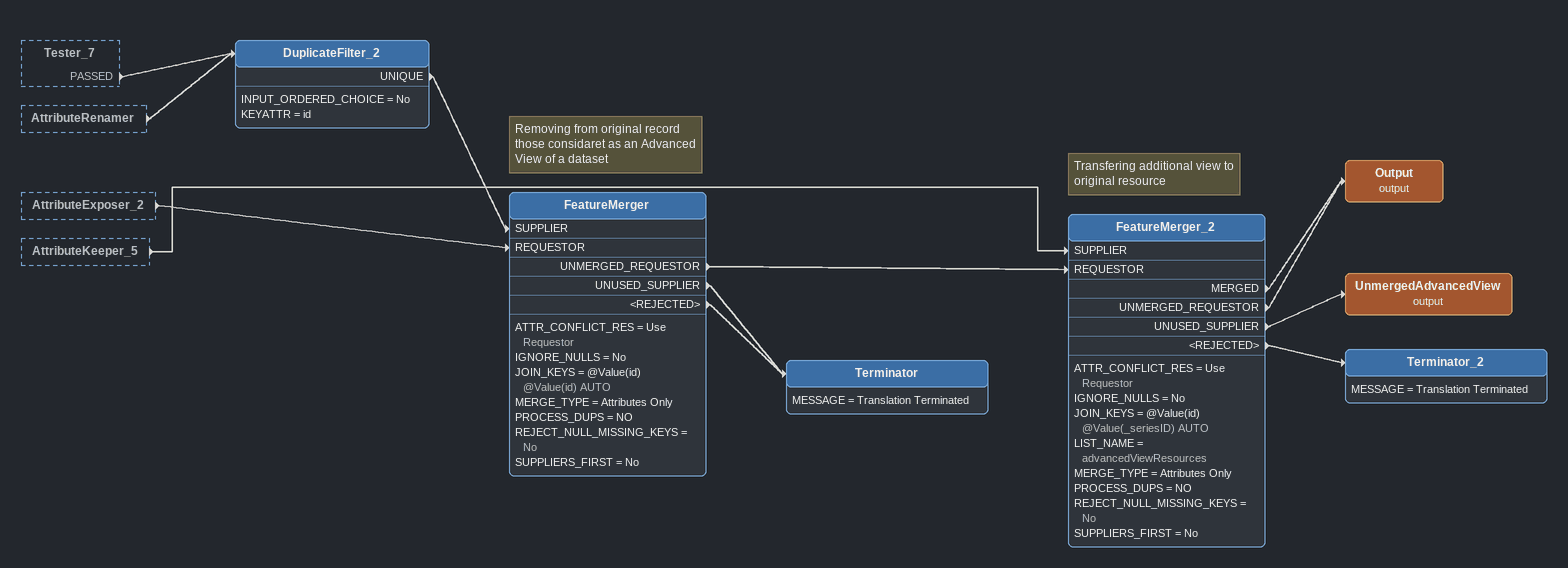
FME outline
Tester_7 [outside]
    PASSED -> DuplicateFilter_2
AttributeRenamer [outside]
    -> DuplicateFilter_2
AttributeExposer_2 [outside]
    -> FeatureMerger [REQUESTOR]
AttributeKeeper_5 [outside]
    -> FeatureMerger_2 [SUPPLIER]
DuplicateFilter_2
    INPUT_ORDERED_CHOICE = No
    KEYATTR = id
    UNIQUE -> FeatureMerger [SUPPLIER]
Note: Removing from original record those considaret as an Advanced View of a dataset
FeatureMerger
    ATTR_CONFLICT_RES = Use Requestor
    IGNORE_NULLS = No
    JOIN_KEYS = @Value(id) @Value(id) AUTO
    MERGE_TYPE = Attributes Only
    PROCESS_DUPS = NO
    REJECT_NULL_MISSING_KEYS = No
    SUPPLIERS_FIRST = No
    UNMERGED_REQUESTOR -> FeatureMerger_2 [REQUESTOR]
    UNUSED_SUPPLIER -> Terminator
    <REJECTED> -> Terminator
Note: Transfering additional view to original resource
FeatureMerger_2
    ATTR_CONFLICT_RES = Use Requestor
    IGNORE_NULLS = No
    JOIN_KEYS = @Value(id) @Value(_seriesID) AUTO
    LIST_NAME = advancedViewResources
    MERGE_TYPE = Attributes Only
    PROCESS_DUPS = NO
    REJECT_NULL_MISSING_KEYS = No
    SUPPLIERS_FIRST = No
    MERGED -> Output (output)
    UNMERGED_REQUESTOR -> Output (output)
    UNUSED_SUPPLIER -> UnmergedAdvancedView (output)
    <REJECTED> -> Terminator_2
Output (output)
UnmergedAdvancedView (output)
Terminator_2
    MESSAGE = Translation Terminated
Terminator
    MESSAGE = Translation Terminated
